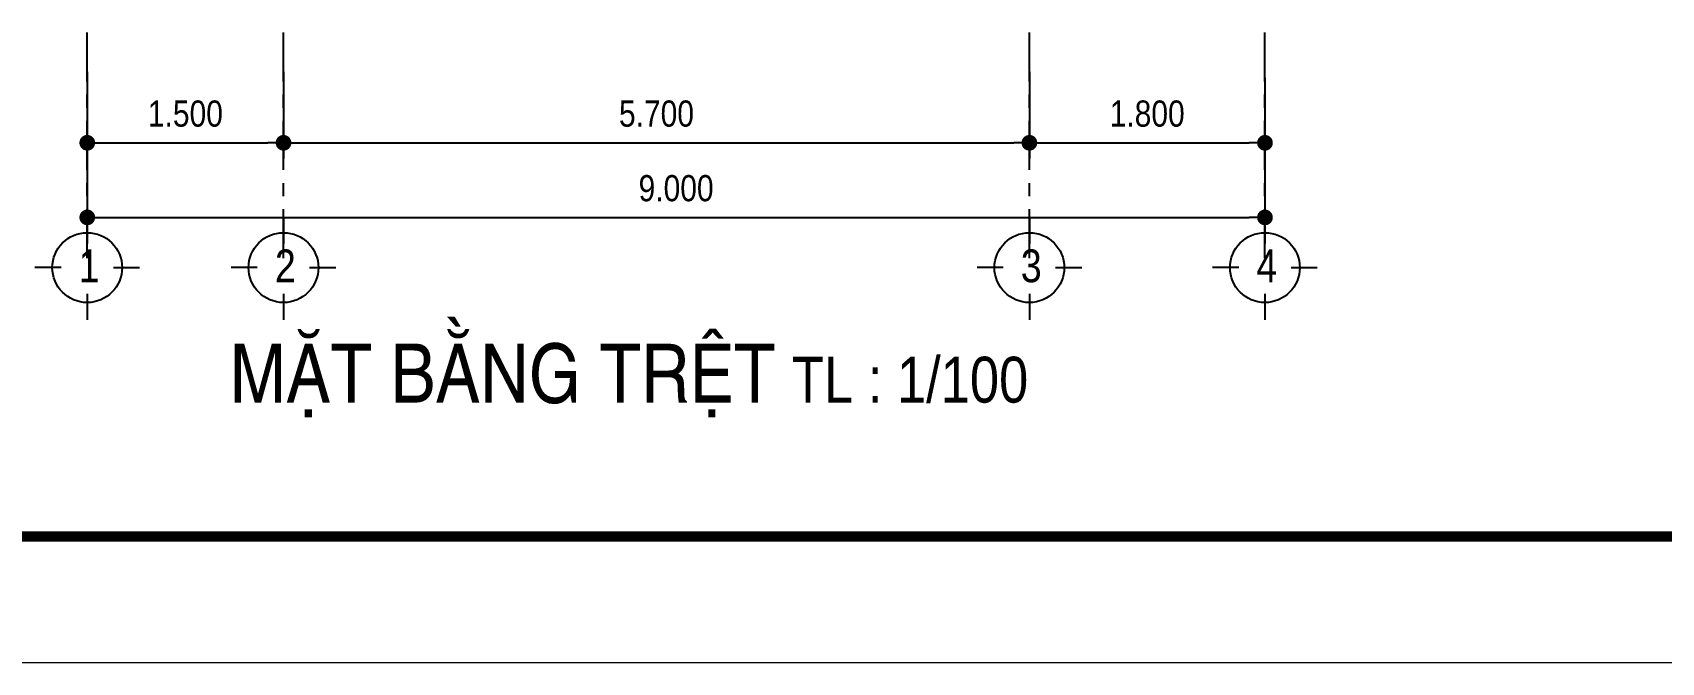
# Model space of a CAD drawing. Header units: millimetres. Extents: x -341 to 79, y 65 to 137.
# Drawn here: x -292.97 to -280.52, y 107.61 to 112.42 of the extents above; entities that cross this region are included whole.
import ezdxf

# ---------------------------------------------------------------- set-up
doc = ezdxf.new("R2010")
doc.units = ezdxf.units.MM
doc.header["$LTSCALE"] = 0.3
doc.header["$MEASUREMENT"] = 0
doc.linetypes.add('CENTER', pattern=[2, 1.25, -0.25, 0.25, -0.25])
doc.layers.get('0').update_dxf_attribs({"linetype": 'CONTINUOUS', "lineweight": 13})
doc.layers.get('DEFPOINTS').update_dxf_attribs({"linetype": 'CONTINUOUS', "lineweight": 13})
for name, color, linetype in [('CHU', 3, 'CONTINUOUS'), ('HATCH', 8, 'CONTINUOUS'), ('LAYER 1', 1, 'CONTINUOUS'), ('LAYER1', 1, 'CONTINUOUS'), ('LAYER7', 7, 'CONTINUOUS')]:
    doc.layers.add(name, color=color, linetype=linetype)
doc.styles.add('HELVE-KT', font='VHELVCN.TTF')
doc.dimstyles.new('1-100', dxfattribs={"dimtxt": 0.2, "dimasz": 0.12, "dimexe": 0.12, "dimexo": 0.2, "dimgap": 0.12, "dimtad": 1, "dimdec": 3, "dimzin": 4, "dimdsep": 46, "dimtxsty": 'HELVE-KT', "dimblk1": 'DOT', "dimblk2": 'DOT', "dimsah": 1, "dimcen": -0.18, "dimadec": 3, "dimazin": 0, "dimtfac": 1, "dimtdec": 3, "dimtmove": 2, "dimatfit": 3, "dimldrblk": 'DOT', "dimfxl": 0, "dimtolj": 1, "dimtzin": 4, "dimarcsym": 0})

# ---------------------------------------------------------------- blocks, each defined once
blk = doc.blocks.new('_DOT')
at = {"color": 0, "linetype": 'ByBlock'}
blk.add_line((-0.5, 0), (-1, 0), dxfattribs=at)
at = {"color": 0, "linetype": 'ByBlock', "const_width": 0.5}
blk.add_lwpolyline([(-0.25, 0, 1), (0.25, 0, 1)], format="xyb", close=True, dxfattribs=at)
blk = doc.blocks.new('*D34')
at = {"layer": 'DEFPOINTS', "color": 0, "lineweight": -2, "ltscale": 5}
for p in [(-292.548, 112.322), (-291.048, 112.322), (-291.048, 111.58)]:
    blk.add_point(p, dxfattribs=at)
at = {"layer": 'LAYER 1', "color": 0, "lineweight": -2, "ltscale": 5}
for p, q in [((-292.548, 112.122), (-292.548, 111.46)), ((-291.048, 112.122), (-291.048, 111.46)), ((-292.428, 111.58), (-291.168, 111.58))]:
    blk.add_line(p, q, dxfattribs=at)
at = {"layer": 'LAYER 1', "color": 0, "lineweight": -2, "ltscale": 5, "xscale": 0.12, "yscale": 0.12, "zscale": 0.12, "rotation": 180}
blk.add_blockref('_DOT', (-292.548, 111.58), dxfattribs=at)
at = {"layer": 'LAYER 1', "color": 0, "lineweight": -2, "ltscale": 5, "xscale": 0.12, "yscale": 0.12, "zscale": 0.12}
blk.add_blockref('_DOT', (-291.048, 111.58), dxfattribs=at)
at = {"layer": 'LAYER 1', "color": 0, "ltscale": 5, "insert": (-291.798, 111.802), "char_height": 0.2, "attachment_point": 5, "style": 'HELVE-KT'}
blk.add_mtext('\\A1;1.500', dxfattribs=at)
blk = doc.blocks.new('*D35')
at = {"layer": 'DEFPOINTS', "color": 0, "lineweight": -2, "ltscale": 5}
for p in [(-291.048, 112.322), (-285.348, 112.322), (-285.348, 111.58)]:
    blk.add_point(p, dxfattribs=at)
at = {"layer": 'LAYER 1', "color": 0, "lineweight": -2, "ltscale": 5}
for p, q in [((-291.048, 112.122), (-291.048, 111.46)), ((-285.348, 112.122), (-285.348, 111.46)), ((-290.928, 111.58), (-285.468, 111.58))]:
    blk.add_line(p, q, dxfattribs=at)
at = {"layer": 'LAYER 1', "color": 0, "lineweight": -2, "ltscale": 5, "xscale": 0.12, "yscale": 0.12, "zscale": 0.12, "rotation": 180}
blk.add_blockref('_DOT', (-291.048, 111.58), dxfattribs=at)
at = {"layer": 'LAYER 1', "color": 0, "lineweight": -2, "ltscale": 5, "xscale": 0.12, "yscale": 0.12, "zscale": 0.12}
blk.add_blockref('_DOT', (-285.348, 111.58), dxfattribs=at)
at = {"layer": 'LAYER 1', "color": 0, "ltscale": 5, "insert": (-288.198, 111.802), "char_height": 0.2, "attachment_point": 5, "style": 'HELVE-KT'}
blk.add_mtext('\\A1;5.700', dxfattribs=at)
blk = doc.blocks.new('*D43')
at = {"layer": 'DEFPOINTS', "color": 0, "lineweight": -2, "ltscale": 5}
for p in [(-285.348, 112.277), (-283.548, 112.277), (-283.548, 111.58)]:
    blk.add_point(p, dxfattribs=at)
at = {"layer": 'LAYER 1', "color": 0, "lineweight": -2, "ltscale": 5}
for p, q in [((-285.348, 112.077), (-285.348, 111.46)), ((-283.548, 112.077), (-283.548, 111.46)), ((-285.228, 111.58), (-283.668, 111.58))]:
    blk.add_line(p, q, dxfattribs=at)
at = {"layer": 'LAYER 1', "color": 0, "lineweight": -2, "ltscale": 5, "xscale": 0.12, "yscale": 0.12, "zscale": 0.12, "rotation": 180}
blk.add_blockref('_DOT', (-285.348, 111.58), dxfattribs=at)
at = {"layer": 'LAYER 1', "color": 0, "lineweight": -2, "ltscale": 5, "xscale": 0.12, "yscale": 0.12, "zscale": 0.12}
blk.add_blockref('_DOT', (-283.548, 111.58), dxfattribs=at)
at = {"layer": 'LAYER 1', "color": 0, "ltscale": 5, "insert": (-284.448, 111.802), "char_height": 0.2, "attachment_point": 5, "style": 'HELVE-KT'}
blk.add_mtext('\\A1;1.800', dxfattribs=at)
blk = doc.blocks.new('*D44')
at = {"layer": 'DEFPOINTS', "color": 0, "lineweight": -2, "ltscale": 5}
for p in [(-292.548, 111.727), (-283.548, 111.727), (-283.548, 111.01)]:
    blk.add_point(p, dxfattribs=at)
at = {"layer": 'LAYER 1', "color": 0, "lineweight": -2, "ltscale": 5}
for p, q in [((-292.548, 111.527), (-292.548, 110.89)), ((-283.548, 111.527), (-283.548, 110.89)), ((-292.428, 111.01), (-283.668, 111.01))]:
    blk.add_line(p, q, dxfattribs=at)
at = {"layer": 'LAYER 1', "color": 0, "lineweight": -2, "ltscale": 5, "xscale": 0.12, "yscale": 0.12, "zscale": 0.12, "rotation": 180}
blk.add_blockref('_DOT', (-292.548, 111.01), dxfattribs=at)
at = {"layer": 'LAYER 1', "color": 0, "lineweight": -2, "ltscale": 5, "xscale": 0.12, "yscale": 0.12, "zscale": 0.12}
blk.add_blockref('_DOT', (-283.548, 111.01), dxfattribs=at)
at = {"layer": 'LAYER 1', "color": 0, "ltscale": 5, "insert": (-288.048, 111.232), "char_height": 0.2, "attachment_point": 5, "style": 'HELVE-KT'}
blk.add_mtext('\\A1;9.000', dxfattribs=at)

msp = doc.modelspace()

# ---------------------------------------------------------------- linework, layer by layer
at = {"layer": 'CHU'}
for points in [[(-292.5484, 111.0098), (-292.5484, 110.8098)], [(-291.0484, 111.0098), (-291.0484, 110.8098)], [(-285.3484, 111.0098), (-285.3484, 110.8098)], [(-283.5484, 111.0098), (-283.5484, 110.8098)], [(-292.7484, 110.6265), (-292.9484, 110.6265)], [(-292.3484, 110.6265), (-292.1484, 110.6265)], [(-291.2484, 110.6265), (-291.4484, 110.6265)], [(-290.8484, 110.6265), (-290.6484, 110.6265)], [(-285.5484, 110.6265), (-285.7484, 110.6265)], [(-285.1484, 110.6265), (-284.9484, 110.6265)], [(-283.7484, 110.6265), (-283.9484, 110.6265)], [(-283.3484, 110.6265), (-283.1484, 110.6265)], [(-292.5484, 110.4265), (-292.5484, 110.2265)], [(-291.0484, 110.4265), (-291.0484, 110.2265)], [(-285.3484, 110.4265), (-285.3484, 110.2265)], [(-283.5484, 110.4265), (-283.5484, 110.2265)]]:
    msp.add_lwpolyline(points, dxfattribs=at)
for centre in [(-292.5484, 110.6265), (-291.0484, 110.6265), (-285.3484, 110.6265), (-283.5484, 110.6265)]:
    msp.add_circle(centre, 0.2667, dxfattribs=at)
at = {"layer": 'DEFPOINTS', "linetype": 'Continuous', "ltscale": 0.08}
msp.add_lwpolyline([(-299.2157, 107.6101), (-257.2157, 107.6101), (-257.2157, 137.3101), (-299.2157, 137.3101)], close=True, dxfattribs=at)
at = {"layer": 'HATCH', "linetype": 'CENTER'}
for points in [[(-292.5484, 110.6979), (-292.5484, 135.5709)], [(-291.0484, 110.6979), (-291.0484, 135.5709)], [(-285.3484, 110.6979), (-285.3484, 135.5709)], [(-283.5484, 110.6979), (-283.5484, 135.5709)]]:
    msp.add_lwpolyline(points, dxfattribs=at)
at = {"layer": 'LAYER7', "linetype": 'Continuous', "const_width": 0.08}
msp.add_lwpolyline([(-258.2157, 136.3475), (-297.4157, 136.3475), (-297.4157, 108.5726), (-258.2157, 108.5726)], close=True, dxfattribs=at)

# ---------------------------------------------------------------- texts
at = {"layer": 'LAYER 1', "linetype": 'Continuous', "ltscale": 0.4, "insert": (-291.4578, 110.0452), "char_height": 0.2, "width": 10.809043, "attachment_point": 1, "style": 'HELVE-KT'}
msp.add_mtext('{\\H2.25x;MAËT BAÈNG TREÄT}  {\\H1.75x;TL : 1/100}', dxfattribs=at)
at = {"layer": 'LAYER1', "linetype": 'Continuous', "ltscale": 0.05, "char_height": 0.25, "width": 13.097333, "attachment_point": 1, "style": 'HELVE-KT'}
for s, insert in [('1', (-292.6136, 110.765)), ('2', (-291.1136, 110.765)), ('3', (-285.4136, 110.765)), ('4', (-283.6136, 110.765))]:
    msp.add_mtext(s, dxfattribs=dict(at, insert=insert))

# ---------------------------------------------------------------- dimensions: what is measured, and where the dimension line sits
at = {"layer": 'LAYER 1', "ltscale": 5}
for base, p1, p2, picture, middle in [((-291.0484, 111.5795), (-292.5484, 112.3218), (-291.0484, 112.3218), '*D34', (-291.7984, 111.8017)), ((-285.3484, 111.5795), (-291.0484, 112.3218), (-285.3484, 112.3218), '*D35', (-288.1984, 111.8017)), ((-283.5484, 111.5795), (-285.3484, 112.2766), (-283.5484, 112.2766), '*D43', (-284.4484, 111.8017)), ((-283.5484, 111.0098), (-292.5484, 111.7272), (-283.5484, 111.7272), '*D44', (-288.0484, 111.2319))]:
    dim = msp.add_linear_dim(base=base, p1=p1, p2=p2, angle=180, dimstyle='1-100', dxfattribs=at)
    dim.commit()
    dim.dimension.update_dxf_attribs({"geometry": picture, "text_midpoint": middle})

doc.saveas('drawing.dxf')
